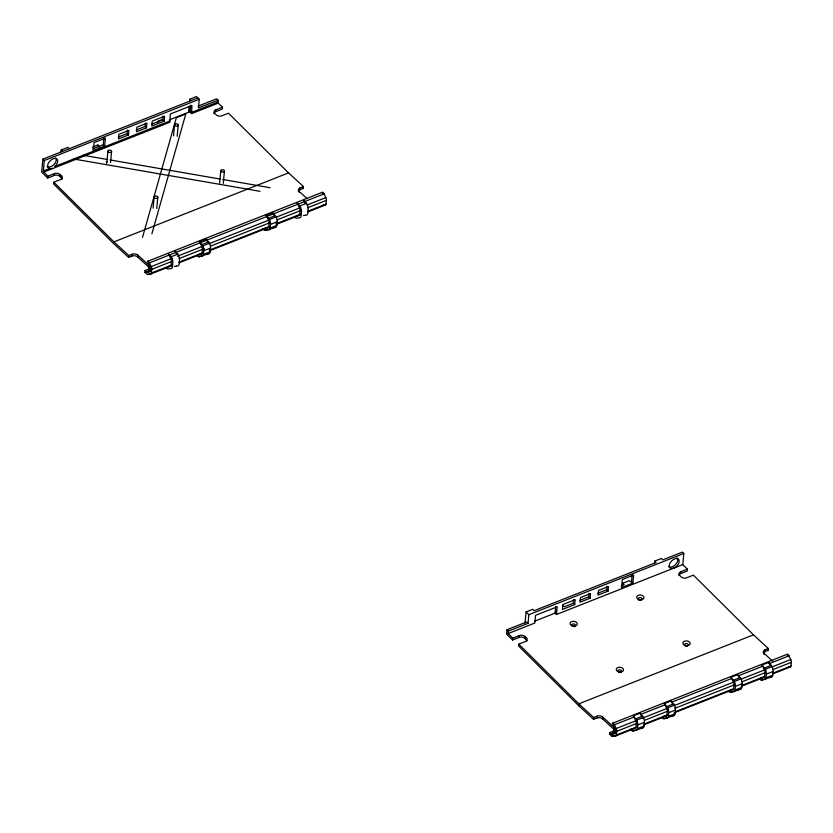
<?xml version="1.0" encoding="UTF-8"?>
<svg xmlns="http://www.w3.org/2000/svg" width="833" height="833" viewBox="0 0 833 833"><rect width="100%" height="100%" fill="white"/><g stroke="black" fill="none" stroke-linecap="round" stroke-linejoin="round"><path stroke-width="1.25" d="M62.079 179.262A4.071 2.634 5.5 0 0 61.35 177.793L59.966 176.409A4.071 2.634 5.5 0 0 54.322 175.43L47.658 178.064L47.835 176.211L43.316 171.421L44.284 160.509L42.9 159.134L197.869 97.909M213.894 113.58A4.071 2.634 5.5 0 1 215.622 111.705L222.286 109.071L222.463 107.218L218.308 103.084L191.642 113.621L191.923 105.447L170.265 114.006L169.984 122.18L43.68 172.077M191.236 112.601L217.902 102.011L218.079 100.158L216.695 98.783L198.192 106.093M217.902 102.063L218.308 103.084M42.9 159.134L41.65 172.098L47.658 178.064M54.322 175.43L54.499 173.576A4.071 2.634 5.5 0 1 60.143 174.555L61.527 175.94L61.35 177.793M61.527 175.94A4.071 2.634 5.5 0 1 60.507 179.553L53.843 182.188L53.666 184.031L113.777 243.767L128.636 257.397L131.968 256.085A4.071 2.499 3.2 0 1 137.622 256.908L149.253 267.58A4.071 2.499 3.2 0 1 149.93 268.622M60.996 151.835L61.173 149.982L67.837 147.347L69.222 148.732M59.966 176.409L60.143 174.555M97.794 145.91L97.877 144.984L92.328 147.181M99.179 147.326L99.273 146.358L97.877 144.984M104.656 146.16L105.427 138.132L94.098 142.61L93.327 150.638L104.656 146.16L103.271 144.786L103.927 137.903M106.759 163.435L107.946 151.085M110.518 162.581L111.591 151.471A1.833 1.187 5.5 0 0 108.977 150.159A1.833 1.187 5.5 0 0 108.738 152.2A1.833 1.187 5.5 0 0 111.591 151.471M128.49 134.956L128.938 130.333L118.942 134.28L118.494 138.913L128.49 134.956L127.105 133.582L127.439 130.104M128.636 257.397L128.813 255.544L113.923 241.882L53.843 182.188M131.968 256.085L132.145 254.232A4.071 2.499 3.2 0 1 137.799 255.054L149.43 265.727L149.253 267.58M146.493 127.845L146.931 123.222L136.935 127.168L136.487 131.801L146.493 127.845L145.098 126.47L145.442 123.003M137.622 256.908L137.799 255.054M157.718 122.826L157.864 121.285L162.31 119.525M171.567 265.789L150.825 273.984L147.743 274.505A2.437 1.156 68.4 0 1 146.847 274.13L144.911 272.349L145.098 270.496L148.43 269.184A4.071 2.499 3.2 0 0 149.43 265.727M153.095 208.115L154.167 197.004M148.336 270.111L148.43 269.184M164.122 121.181L164.601 116.245L152.272 121.108L151.793 126.054L164.122 121.181L162.737 119.806L163.091 116.099M156.729 208.5L157.801 197.39A1.833 1.187 5.5 0 0 155.188 196.078A1.833 1.187 5.5 0 0 154.948 198.119A1.833 1.187 5.5 0 0 157.801 197.39M307.991 211.884L325.464 204.991A2.437 1.156 68.4 0 0 326.057 204.064L326.411 200.368A3.249 1.541 68.4 0 0 325.838 197.588L324.099 193.86A2.437 1.156 68.4 0 0 322.121 192.371L147.493 261.364A2.437 1.156 68.4 0 1 149.471 262.853L151.21 266.581A3.249 1.541 68.4 0 1 151.783 269.361L151.429 273.057A2.437 1.156 68.4 0 1 150.825 273.984M173.535 135.862L174.597 124.752M177.169 136.248L178.241 125.137A1.833 1.187 5.5 0 0 175.628 123.825A1.833 1.187 5.5 0 0 175.388 125.866A1.833 1.187 5.5 0 0 178.241 125.137M188.56 112.122L189.101 106.572M189.632 101.012L189.809 99.158L196.473 96.524L199.254 99.283L198.421 107.926L218.079 100.158M191.642 113.621L189.799 111.789L190.413 105.354M190.111 111.882L190.736 105.406M215.622 111.705L215.799 109.852L222.463 107.218M202.273 256.262A4.883 2.312 68.4 0 0 203.471 254.419L203.825 250.723A5.696 2.686 68.4 0 0 202.815 245.86L199.347 241.695L206.011 239.061L209.479 243.236A5.696 2.686 68.4 0 1 210.489 248.099L210.135 251.785A4.883 2.312 68.4 0 1 208.937 253.638L199.191 256.793A4.883 2.312 68.4 0 1 197.4 256.033L198.65 255.544M219.631 183.021L220.818 170.671M223.265 183.406L224.452 171.057A1.833 1.187 5.5 0 0 221.849 169.745A1.833 1.187 5.5 0 0 221.609 171.785A1.833 1.187 5.5 0 0 224.452 171.057M268.924 229.929A4.883 2.312 68.4 0 0 270.121 228.086L270.486 224.389A5.696 2.686 68.4 0 0 269.465 219.527L266.008 215.362L272.672 212.727L276.129 216.903A5.696 2.686 68.4 0 1 277.15 221.765L276.785 225.451A4.883 2.312 68.4 0 1 275.588 227.305L265.842 230.46A4.883 2.312 68.4 0 1 264.051 229.7L262.676 228.44M299.016 192.246L299.099 191.319A4.071 2.499 3.2 0 1 300.109 187.873L303.441 186.55L288.551 172.889L228.471 113.194L221.807 115.818A4.071 2.634 5.5 0 1 216.163 114.839L214.779 113.465A4.071 2.634 5.5 0 1 215.799 109.852M298.297 191.163A4.071 2.499 3.2 0 1 299.932 189.726L300.109 187.873M299.932 189.726L303.264 188.404L303.441 186.55M512.576 640.025L512.753 638.172L508.13 633.58L508.369 631.102L528.039 623.334L526.643 621.959L506.985 629.727L506.568 634.048L512.576 640.025L519.24 637.391A4.071 2.634 5.5 0 1 524.884 638.37L526.269 639.744A4.071 2.634 5.5 0 1 526.966 640.941M519.24 637.391L519.417 635.537A4.071 2.634 5.5 0 1 525.061 636.516L526.456 637.891L526.269 639.744M526.456 637.891A4.071 2.634 5.5 0 1 525.425 641.504L518.761 644.138L518.584 645.991L578.706 705.718L593.554 719.358L596.886 718.036A4.071 2.499 3.2 0 1 602.54 718.858L614.171 729.541A4.071 2.499 3.2 0 1 614.9 730.947M525.019 623.053L526.092 611.943L532.756 609.308L534.151 610.683L656.123 562.494L654.738 561.119L661.402 558.485L662.787 559.859L682.446 552.092L683.831 553.466L682.768 564.587L687.381 569.178L687.204 571.032L680.54 573.656A4.071 2.634 5.5 0 0 678.864 575.259M524.884 638.37L525.061 636.516M528.039 623.334L528.872 614.692L526.092 611.943M682.768 564.587L556.454 614.483L555.07 613.109L555.705 606.57M555.871 612.349L556.08 610.193M556.454 614.483L557.204 606.768L535.536 615.327L534.796 623.042L508.13 633.58M574.718 604.591L575.197 599.656L562.869 604.529L562.39 609.464L574.718 604.591L573.333 603.217L573.687 599.51M590.076 598.229L590.524 593.596L580.528 597.553L580.08 602.186L590.076 598.229L588.692 596.855L589.025 593.377M593.554 719.358L593.731 717.505L578.841 703.833L518.761 644.138M608.08 591.118L608.527 586.494L598.521 590.441L598.084 595.074L608.08 591.118L606.695 589.743L607.028 586.276M596.886 718.036L597.063 716.182L593.731 717.505M602.54 718.858L602.717 717.005A4.071 2.499 3.2 0 0 597.063 716.182M622.553 585.714L622.792 583.235L629.456 580.611L630.841 581.986L631.508 581.726L632.174 574.843M630.144 729.146L631.331 730.239A4.883 2.312 68.4 0 0 633.111 730.999L642.868 727.834A4.883 2.312 68.4 0 0 644.065 725.991L644.419 722.294A5.696 2.686 68.4 0 0 643.399 717.432L639.942 713.267L633.278 715.901A2.437 1.156 68.4 0 1 634.048 717.046L635.787 720.774A3.249 1.541 68.4 0 1 636.37 723.554L636.016 727.24A2.437 1.156 68.4 0 1 635.412 728.167L615.754 735.935L612.661 736.466A2.437 1.156 68.4 0 1 611.776 736.08L609.839 734.31L610.016 732.446L613.348 731.135A4.071 2.499 3.2 0 0 614.348 727.688L602.717 717.005M613.203 732.644L613.171 732.988A4.071 2.499 3.2 0 0 613.911 732.603M613.255 732.061L613.348 731.135M614.171 729.541L614.348 727.678M773.17 673.741L790.382 666.941A2.437 1.156 68.4 0 0 790.975 666.025L791.34 662.329A3.249 1.541 68.4 0 0 790.756 659.549L789.018 655.821A2.437 1.156 68.4 0 0 787.039 654.332L612.411 723.325A2.437 1.156 68.4 0 1 614.39 724.814L616.128 728.542A3.249 1.541 68.4 0 1 616.701 731.322L616.347 735.018A2.437 1.156 68.4 0 1 615.754 735.935M632.893 583.1L633.663 575.072L622.334 579.549L621.564 587.577L632.893 583.1L631.508 581.726M636.193 730.468A4.883 2.312 68.4 0 0 637.401 728.625L637.755 724.929A5.696 2.686 68.4 0 0 636.735 720.066L633.278 715.901M654.499 563.587L654.738 561.119M680.54 573.656L680.717 571.813L687.381 569.178M643.597 724.929L666.41 715.922A2.437 1.156 68.4 0 0 667.004 714.995L667.358 711.309A3.249 1.541 68.4 0 0 666.785 708.529L665.046 704.801A2.437 1.156 68.4 0 0 664.276 703.656L670.94 701.022L674.397 705.187A5.696 2.686 68.4 0 1 675.417 710.049L675.053 713.746A4.883 2.312 68.4 0 1 673.855 715.589L664.109 718.754A4.883 2.312 68.4 0 1 662.318 717.994L663.568 717.494M667.191 718.223A4.883 2.312 68.4 0 0 668.389 716.38L668.743 712.684A5.696 2.686 68.4 0 0 667.733 707.821L664.276 703.656M674.012 712.923L733.061 689.589A2.437 1.156 68.4 0 0 733.654 688.662L734.019 684.976A3.249 1.541 68.4 0 0 733.436 682.196L731.697 678.468A2.437 1.156 68.4 0 0 730.926 677.323L737.59 674.688L741.047 678.853A5.696 2.686 68.4 0 1 742.068 683.716L741.714 687.412A4.883 2.312 68.4 0 1 740.506 689.255L730.76 692.421A4.883 2.312 68.4 0 1 728.979 691.661L730.229 691.161M733.842 691.89A4.883 2.312 68.4 0 0 735.05 690.047L735.404 686.35A5.696 2.686 68.4 0 0 734.383 681.488L730.926 677.323M763.923 654.322L764.017 653.28A4.071 2.499 3.2 0 1 765.027 649.823L768.359 648.511L753.469 634.84L693.389 575.145L686.725 577.779A4.071 2.634 5.5 0 1 681.082 576.8L679.697 575.426A4.071 2.634 5.5 0 1 680.717 571.813M763.424 652.718A4.071 2.499 3.2 0 1 764.85 651.677L765.027 649.823M741.245 686.35L764.048 677.344A2.437 1.156 68.4 0 0 764.652 676.417L765.006 672.731A3.249 1.541 68.4 0 0 764.423 669.951L762.684 666.223A2.437 1.156 68.4 0 0 761.914 665.078L768.578 662.443L772.045 666.608A5.696 2.686 68.4 0 1 773.055 671.471L772.701 675.167A4.883 2.312 68.4 0 1 771.504 677.01L761.747 680.176A4.883 2.312 68.4 0 1 759.967 679.416L760.8 679.082M764.85 651.677L768.182 650.365L768.359 648.511M764.84 679.645A4.883 2.312 68.4 0 0 766.037 677.802L766.391 674.105A5.696 2.686 68.4 0 0 765.381 669.243L761.914 665.078M142.526 237.29L176.357 117.682L185.79 113.965L151.887 233.792M44.284 160.509L199.254 99.283M118.224 137.091L127.105 133.582M136.216 129.979L145.098 126.47M151.523 124.232L162.737 119.806M92.598 148.992L103.271 144.786M169.338 119.869L189.799 111.789M43.274 171.004L49.782 168.433A6.102 3.655 -45.2 0 1 49.116 161.977A6.102 3.655 -45.2 0 1 56.779 158.947A6.102 3.655 -45.2 0 1 54.77 166.465L169.578 121.097M47.835 176.211L54.499 173.576M113.923 241.882L288.551 172.889M128.813 255.544L132.145 254.232M149.471 262.853L324.099 193.86M167.797 266.675L170.494 266.216A2.437 1.156 68.4 0 0 171.088 265.29L171.452 261.593A3.249 1.541 68.4 0 0 170.869 258.813L169.13 255.085A2.437 1.156 68.4 0 0 168.36 253.94L171.192 256.751L177.856 254.117L178.481 255.481A5.696 2.686 68.4 0 1 179.501 260.344L179.147 264.03A4.883 2.312 68.4 0 1 177.939 265.883L176.783 266.081M202.18 244.506L208.844 241.872M268.83 218.173L275.494 215.539M296.819 215.789L299.13 215.393A2.437 1.156 68.4 0 0 299.734 214.466L300.088 210.77A3.249 1.541 68.4 0 0 299.505 207.99L297.766 204.262A2.437 1.156 68.4 0 0 296.996 203.117L299.828 205.928L306.492 203.294L307.127 204.658A5.696 2.686 68.4 0 1 308.137 209.52L307.783 213.206A4.883 2.312 68.4 0 1 306.586 215.06L305.43 215.258M202.815 245.86L209.479 243.236M269.465 219.527L276.129 216.903M151.21 266.581L171.942 258.386M177.398 256.231L202.69 246.245M209.052 243.725L269.351 219.912M275.629 217.423L300.734 207.511M307.283 204.918L325.838 197.588M151.783 269.361L172.525 261.166M179.074 258.584L204.179 248.661M210.728 246.079L269.923 222.692M277.295 219.777L301.317 210.291M307.856 207.698L326.411 200.368M144.911 272.349L145.952 271.943M145.098 270.496L146.473 271.756L150.835 270.038M146.473 271.756A2.437 1.156 68.4 0 0 147.368 272.141L150.638 270.85M203.825 250.723L210.489 248.099M270.486 224.389L277.15 221.765M147.743 274.505L172.171 264.863M178.72 262.28L202.919 252.711M209.281 250.202L269.569 226.378M275.858 223.9L300.952 213.987M307.502 211.395L326.057 204.064M179.21 262.77L203.221 253.284M209.77 250.691L269.798 226.982M276.348 224.389L300.359 214.904M264.051 229.7L265.3 229.21M203.471 254.419L210.135 251.785M270.121 228.086L276.785 225.451M199.191 256.793L200.857 256.137M202.107 255.648L202.94 255.314M265.842 230.46L268.341 229.471M269.59 228.981L270.423 228.648M272.089 227.992L272.506 227.826A4.883 2.312 68.4 0 1 272.099 227.826M528.872 614.692L683.831 553.466M579.81 600.364L588.692 596.855M597.802 593.252L606.695 589.743M573.333 603.217L564.337 606.778L562.952 605.393M621.179 585.807L624.177 584.62L622.792 583.235M534.609 621.189L555.07 613.109M512.753 638.172L519.417 635.537M578.841 703.833L753.469 634.84M578.706 705.718L579.935 705.239M614.39 724.814L634.048 717.046M639.942 713.267A2.437 1.156 68.4 0 1 640.712 714.412L665.046 704.801M670.94 701.022A2.437 1.156 68.4 0 1 671.71 702.167L731.697 678.468M737.59 674.688A2.437 1.156 68.4 0 1 738.361 675.834L762.684 666.223M768.578 662.443A2.437 1.156 68.4 0 1 769.359 663.589L789.018 655.821M636.11 718.712L642.774 716.078M667.098 706.467L673.762 703.833M733.748 680.134L740.422 677.5M764.746 667.889L771.41 665.255M636.735 720.066L643.399 717.432M667.733 707.821L674.397 705.187M734.383 681.488L741.047 678.853M765.381 669.243L772.045 666.608M616.128 728.542L635.787 720.774M642.451 718.14L666.785 708.529M674.386 705.52L733.436 682.196M741.62 678.957L764.423 669.951M772.316 666.827L790.756 659.549M616.701 731.322L636.37 723.554M644.555 720.316L667.358 711.309M674.959 708.3L734.019 684.976M742.203 681.738L765.006 672.731M772.899 669.607L791.34 662.329M609.839 734.31L610.881 733.894M610.016 732.446L611.391 733.717L614.66 732.426M611.391 733.717A2.437 1.156 68.4 0 0 612.286 734.092L615.556 732.801M637.755 724.929L644.419 722.294M668.743 712.684L675.417 710.049M735.404 686.35L742.068 683.716M766.391 674.105L773.055 671.471M611.776 736.08L613.005 735.601M612.661 736.466L613.89 735.976M615.118 735.487L636.016 727.24M644.201 724.012L667.004 714.995M675.542 711.621L733.654 688.662M741.839 685.434L764.652 676.417M772.545 673.303L790.975 666.025M631.331 730.239L632.58 729.739M637.401 728.625L644.065 725.991M668.389 716.38L675.053 713.746M735.05 690.047L741.714 687.412M766.037 677.802L772.701 675.167M633.111 730.999L635.194 730.177M638.526 728.854L639.359 728.521M664.109 718.754L667.025 717.598M670.357 716.276L671.731 715.953M730.76 692.421L732.426 691.754M733.259 691.432L734.508 690.932M735.758 690.442L736.591 690.109M761.747 680.176L763.84 679.353M765.09 678.853L765.923 678.531M323.339 205.355L322.371 205.512A2.437 1.156 68.4 0 1 321.944 205.449M323.527 205.314L325.464 204.991M303.493 215.58L305.045 215.32M265.248 228.127L268.143 227.638A2.437 1.156 68.4 0 0 268.736 226.711L269.09 223.015A3.249 1.541 68.4 0 0 268.518 220.235L266.779 216.507A2.437 1.156 68.4 0 0 266.008 215.362M273.661 227.628L275.588 227.305M199.556 254.294L201.482 253.971A2.437 1.156 68.4 0 0 202.086 253.045L202.44 249.348A3.249 1.541 68.4 0 0 201.857 246.568L200.128 242.84A2.437 1.156 68.4 0 0 199.347 241.695M206.24 254.096L208.937 253.638M176.398 266.144L174.857 266.404A4.883 2.312 68.4 0 1 174.451 266.404M147.368 272.141L149.523 271.766A2.437 1.156 68.4 0 0 150.127 270.85L150.336 268.622A2.437 1.156 68.4 0 0 149.898 266.539L147.493 261.364M787.674 667.4L790.382 666.941M760.966 677.875L762.32 677.645M762.705 677.573L764.048 677.344M769.192 677.406L771.504 677.01M730.937 689.953L733.061 689.589M737.621 689.755L740.506 689.255M663.516 716.422L666.41 715.922M672.314 715.849L673.855 715.589M633.674 728.469L632.33 728.698A2.437 1.156 68.4 0 1 631.841 728.604M634.257 728.365L635.412 728.167M640.931 728.167L642.868 727.834M612.286 734.092L614.442 733.727A2.437 1.156 68.4 0 0 615.046 732.801L615.254 730.572A2.437 1.156 68.4 0 0 614.827 728.49L612.411 723.325M52.646 168.526L50.563 168.537M83.092 155.261L107.415 159.488M109.977 159.926L220.089 179.043M222.65 179.48L270.017 187.706M73.658 158.988L259.99 191.319M302.337 187.56L303.264 188.404M299.099 191.319L307.096 198.66M767.255 649.511L768.182 650.365M764.017 653.28L772.743 661.287M306.492 203.294L303.66 200.482A2.437 1.156 68.4 0 1 304.43 201.638L305.086 203.033M189.809 99.158L191.205 100.543M177.856 254.117L175.024 251.306A2.437 1.156 68.4 0 1 175.794 252.451L176.45 253.857M61.173 149.982L62.558 151.367M506.985 629.727L508.369 631.102M787.039 654.332L787.497 655.3M769.359 663.589L769.9 664.755M738.361 675.834L738.902 677M671.71 702.167L672.356 703.562M640.712 714.412L641.472 716.036M322.121 192.371L322.569 193.339M299.828 205.928L300.453 207.282A5.696 2.686 68.4 0 1 301.473 212.144L301.119 215.841A4.883 2.312 68.4 0 1 299.922 217.694L296.829 218.215A4.883 2.312 68.4 0 1 295.049 217.455M274.088 215.278L273.443 213.873A2.437 1.156 68.4 0 0 272.672 212.727M207.334 241.372L206.792 240.206A2.437 1.156 68.4 0 0 206.011 239.061M171.192 256.751L171.817 258.105A5.696 2.686 68.4 0 1 172.837 262.968L172.483 266.664A4.883 2.312 68.4 0 1 171.275 268.507L168.193 269.038A4.883 2.312 68.4 0 1 166.413 268.278M670.773 716.12A4.883 2.312 68.4 0 1 670.149 716.068M618.492 672.314A1.833 1.187 5.5 0 1 620.939 672.668M685.143 645.981A1.833 1.187 5.5 0 1 687.038 646.012M638.682 600.187A1.833 1.187 5.5 0 1 640.983 600.166M572.729 626.27A1.833 1.187 5.5 0 1 574.822 626.843M676.99 557.683A6.102 3.655 -45.2 0 1 675.542 564.576A6.102 3.655 -45.2 0 1 668.545 566.482M198.4 254.492A2.437 1.156 68.4 0 1 198.139 254.482M106.114 161.821A5.893 3.811 5.5 0 1 107.249 161.664M149.399 270.319A4.071 2.499 3.2 0 1 148.711 270.819M55.696 157.874A6.102 3.655 -45.2 0 1 53.864 164.632A6.102 3.655 -45.2 0 1 47.106 166.506M674.043 568.023A6.102 3.655 -45.2 0 0 678.635 559.318A6.102 3.655 -45.2 0 0 669.951 563.181A6.102 3.655 -45.2 0 0 674.043 568.023M571.521 625.521A3.655 2.364 5.5 0 0 577.3 624.188A3.655 2.364 5.5 0 0 572.198 621.47A3.655 2.364 5.5 0 0 571.521 625.521M572.469 626.01A1.833 1.187 5.5 0 0 575.353 625.344A1.833 1.187 5.5 0 0 572.802 623.99A1.833 1.187 5.5 0 0 572.469 626.01M638.172 599.187A3.655 2.364 5.5 0 0 643.961 597.855A3.655 2.364 5.5 0 0 638.859 595.137A3.655 2.364 5.5 0 0 638.172 599.187M639.119 599.677A1.833 1.187 5.5 0 0 642.014 599.01A1.833 1.187 5.5 0 0 639.463 597.657A1.833 1.187 5.5 0 0 639.119 599.677M617.742 671.44A3.655 2.364 5.5 0 0 623.521 670.107A3.655 2.364 5.5 0 0 618.419 667.389A3.655 2.364 5.5 0 0 617.742 671.44M618.68 671.929A1.833 1.187 5.5 0 0 621.574 671.263A1.833 1.187 5.5 0 0 619.023 669.909A1.833 1.187 5.5 0 0 618.68 671.929M684.393 645.106A3.655 2.364 5.5 0 0 690.172 643.774A3.655 2.364 5.5 0 0 685.07 641.056A3.655 2.364 5.5 0 0 684.393 645.106M685.33 645.596A1.833 1.187 5.5 0 0 688.225 644.929A1.833 1.187 5.5 0 0 685.674 643.576A1.833 1.187 5.5 0 0 685.33 645.596"/></g></svg>
